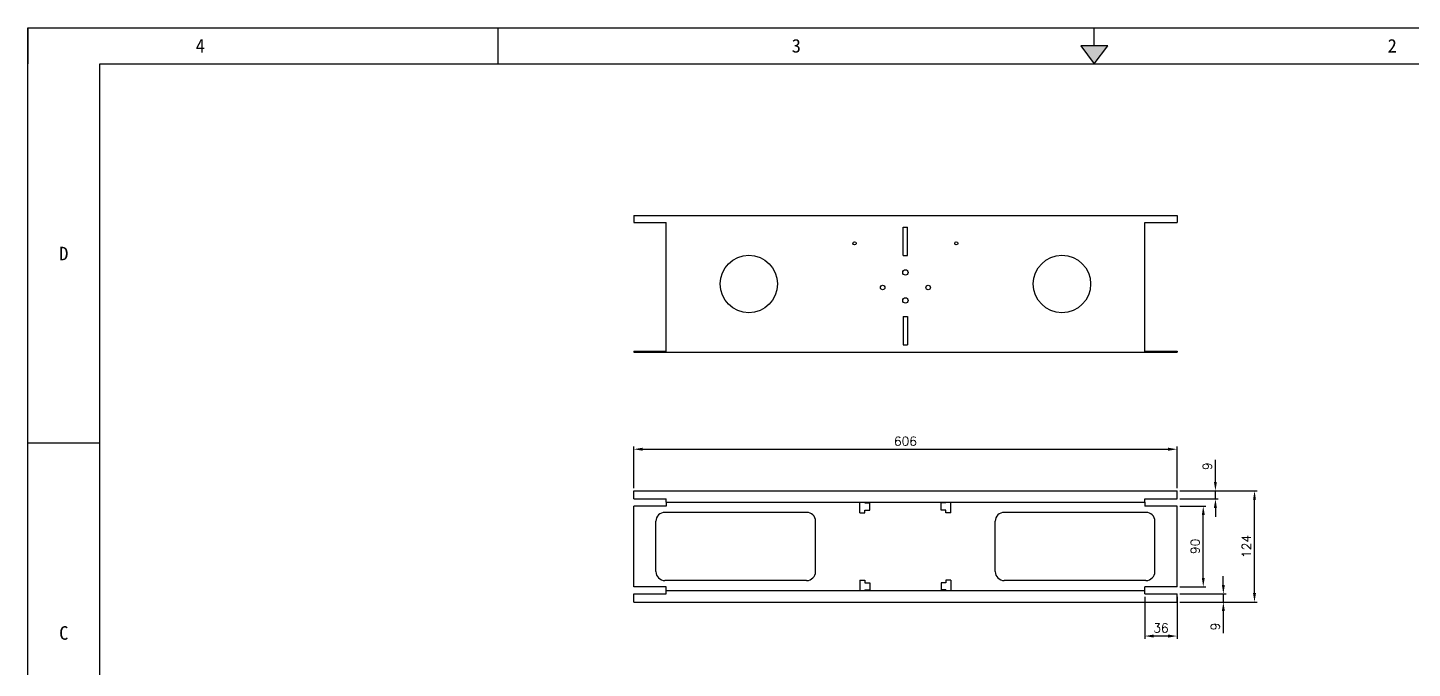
# Model space of a CAD drawing. Header units: millimetres. Extents: x 120943 to 145233, y 4425 to 40233.
# Drawn here: x 130334 to 131879, y 29986 to 30700 of the extents above; entities that cross this region are included whole.
import ezdxf
from ezdxf.enums import TextEntityAlignment as Align

# ---------------------------------------------------------------- set-up
doc = ezdxf.new("R2010")
doc.units = ezdxf.units.MM
doc.linetypes.add('DOT', pattern=[0.25, 0, -0.25])
doc.layers.add('dim', color=2, linetype='Continuous', lineweight=9)
doc.layers.add('print', color=30, linetype='Continuous')
doc.styles.add('Dartop', font='SIMFANG.TTF')
doc.styles.get("Standard").update_dxf_attribs({"font": 'txt', "bigfont": 'gbcbig.shx'})
doc.dimstyles.new('2-small', dxfattribs={"dimtxt": 10, "dimasz": 10, "dimexe": 3, "dimexo": 3, "dimgap": 4, "dimtad": 1, "dimtxsty": 'Standard', "dimcen": 5, "dimazin": 0, "dimtfac": 1, "dimtmove": 0, "dimatfit": 3, "dimfxl": 1, "dimarcsym": 0})

# ---------------------------------------------------------------- blocks, each defined once
blk = doc.blocks.new('*U528')
at = {"color": 254, "linetype": 'Continuous'}
for points in [[(17, 21.667), (17.188, 21.75), (16.812, 21.75)], [(17, 21.667), (16.812, 21.75), (17, 21.5)], [(17, 21.667), (17, 21.5), (17.188, 21.75)]]:
    blk.add_solid(points, dxfattribs=at)
blk = doc.blocks.new('*D1360')
at = {"layer": 'Defpoints', "color": 0}
for p in [(131616.2, 30230.1), (131010.2, 30183.7), (131616.2, 30183.7)]:
    blk.add_point(p, dxfattribs=at)
at = {"layer": 'dim', "color": 0, "lineweight": -2}
for p, q in [((131010.2, 30186.7), (131010.2, 30233.1)), ((131020.2, 30230.1), (131606.2, 30230.1)), ((131616.2, 30186.7), (131616.2, 30233.1))]:
    blk.add_line(p, q, dxfattribs=at)
at = {"layer": 'dim', "color": 0}
for points in [[(131020.2, 30231.8), (131020.2, 30228.4), (131010.2, 30230.1)], [(131606.2, 30231.8), (131606.2, 30228.4), (131616.2, 30230.1)]]:
    blk.add_solid(points, dxfattribs=at)
at = {"layer": 'dim', "color": 0, "insert": (131313.2, 30239.1), "char_height": 10, "attachment_point": 5}
blk.add_mtext('606', dxfattribs=at)
blk = doc.blocks.new('*D1361')
at = {"layer": 'Defpoints', "color": 0}
for p in [(131616.2, 30183.7), (131702.6, 30183.7), (131616.2, 30059.7)]:
    blk.add_point(p, dxfattribs=at)
at = {"layer": 'dim', "color": 0, "lineweight": -2}
for p, q in [((131619.2, 30183.7), (131705.6, 30183.7)), ((131702.6, 30069.7), (131702.6, 30173.7)), ((131619.2, 30059.7), (131705.6, 30059.7))]:
    blk.add_line(p, q, dxfattribs=at)
at = {"layer": 'dim', "color": 0}
for points in [[(131700.9, 30173.7), (131704.2, 30173.7), (131702.6, 30183.7)], [(131700.9, 30069.7), (131704.2, 30069.7), (131702.6, 30059.7)]]:
    blk.add_solid(points, dxfattribs=at)
at = {"layer": 'dim', "color": 0, "insert": (131693.6, 30121.7), "char_height": 10, "attachment_point": 5, "rotation": 90}
blk.add_mtext('124', dxfattribs=at)
blk = doc.blocks.new('*D1365')
at = {"layer": 'Defpoints', "color": 0}
for p in [(131616.2, 30183.7), (131659, 30183.7), (131616.2, 30174.7)]:
    blk.add_point(p, dxfattribs=at)
at = {"layer": 'dim', "color": 0, "lineweight": -2}
for p, q in [((131659, 30193.7), (131659, 30218.4)), ((131619.2, 30183.7), (131662, 30183.7)), ((131659, 30174.7), (131659, 30183.7)), ((131619.2, 30174.7), (131662, 30174.7)), ((131659, 30164.7), (131659, 30154.7))]:
    blk.add_line(p, q, dxfattribs=at)
at = {"layer": 'dim', "color": 0}
for points in [[(131657.3, 30193.7), (131660.6, 30193.7), (131659, 30183.7)], [(131657.3, 30164.7), (131660.6, 30164.7), (131659, 30174.7)]]:
    blk.add_solid(points, dxfattribs=at)
at = {"layer": 'dim', "color": 0, "insert": (131650, 30211.1), "char_height": 10, "attachment_point": 5, "rotation": 90}
blk.add_mtext('9', dxfattribs=at)
blk = doc.blocks.new('*D1366')
at = {"layer": 'Defpoints', "color": 0}
for p in [(131616.2, 30068.7), (131616.2, 30059.7), (131667.8, 30059.7)]:
    blk.add_point(p, dxfattribs=at)
at = {"layer": 'dim', "color": 0, "lineweight": -2}
for p, q in [((131667.8, 30078.7), (131667.8, 30088.7)), ((131619.2, 30068.7), (131670.8, 30068.7)), ((131619.2, 30059.7), (131670.8, 30059.7)), ((131667.8, 30068.7), (131667.8, 30059.7)), ((131667.8, 30049.7), (131667.8, 30025.1))]:
    blk.add_line(p, q, dxfattribs=at)
at = {"layer": 'dim', "color": 0}
for points in [[(131666.2, 30078.7), (131669.5, 30078.7), (131667.8, 30068.7)], [(131666.2, 30049.7), (131669.5, 30049.7), (131667.8, 30059.7)]]:
    blk.add_solid(points, dxfattribs=at)
at = {"layer": 'dim', "color": 0, "insert": (131658.8, 30032.4), "char_height": 10, "attachment_point": 5, "rotation": 90}
blk.add_mtext('9', dxfattribs=at)
blk = doc.blocks.new('*D1367')
at = {"layer": 'Defpoints', "color": 0}
for p in [(131616.2, 30166.7), (131645.4, 30166.7), (131616.2, 30076.7)]:
    blk.add_point(p, dxfattribs=at)
at = {"layer": 'dim', "color": 0, "lineweight": -2}
for p, q in [((131619.2, 30166.7), (131648.4, 30166.7)), ((131645.4, 30086.7), (131645.4, 30156.7)), ((131619.2, 30076.7), (131648.4, 30076.7))]:
    blk.add_line(p, q, dxfattribs=at)
at = {"layer": 'dim', "color": 0}
for points in [[(131643.8, 30156.7), (131647.1, 30156.7), (131645.4, 30166.7)], [(131643.8, 30086.7), (131647.1, 30086.7), (131645.4, 30076.7)]]:
    blk.add_solid(points, dxfattribs=at)
at = {"layer": 'dim', "color": 0, "insert": (131636.4, 30121.7), "char_height": 10, "attachment_point": 5, "rotation": 90}
blk.add_mtext('90', dxfattribs=at)
blk = doc.blocks.new('*D1368')
at = {"layer": 'Defpoints', "color": 0}
for p in [(131580.2, 30068.7), (131616.2, 30068.7), (131580.2, 30021.8)]:
    blk.add_point(p, dxfattribs=at)
at = {"layer": 'dim', "color": 0, "lineweight": -2}
for p, q in [((131580.2, 30065.7), (131580.2, 30018.8)), ((131616.2, 30065.7), (131616.2, 30018.8)), ((131606.2, 30021.8), (131590.2, 30021.8))]:
    blk.add_line(p, q, dxfattribs=at)
at = {"layer": 'dim', "color": 0}
for points in [[(131590.2, 30023.5), (131590.2, 30020.1), (131580.2, 30021.8)], [(131606.2, 30023.5), (131606.2, 30020.1), (131616.2, 30021.8)]]:
    blk.add_solid(points, dxfattribs=at)
at = {"layer": 'dim', "color": 0, "insert": (131598.2, 30030.8), "char_height": 10, "attachment_point": 5}
blk.add_mtext('36', dxfattribs=at)

msp = doc.modelspace()

# ---------------------------------------------------------------- linework, layer by layer
at = {"color": 0, "linetype": 'DOT'}
for p, q in [((130334.152, 30700.075), (132853.325, 30700.075)), ((130334.152, 28967.689), (130334.152, 30659.787))]:
    msp.add_line(p, q, dxfattribs=at)
at = {"color": 0}
for p, q in [((130334.152, 30700.075), (130334.152, 30659.787)), ((130334.152, 30700.075), (130334.152, 30700.075)), ((130859.066, 30659.787), (130859.066, 30700.075)), ((131523.819, 30679.931), (131523.819, 30700.075)), ((130414.728, 28967.689), (130414.728, 30659.787)), ((130414.728, 30659.787), (132813.037, 30659.787)), ((130414.728, 30236.762), (130334.152, 30236.762))]:
    msp.add_line(p, q, dxfattribs=at)
for p, q in [((131010.186, 30490.836), (131616.186, 30490.836)), ((131010.186, 30490.836), (131010.186, 30482.836)), ((131616.186, 30490.836), (131616.186, 30482.836)), ((131010.186, 30482.836), (131046.186, 30482.836)), ((131046.186, 30338.336), (131046.186, 30482.836)), ((131310.686, 30477.836), (131315.686, 30477.836)), ((131310.686, 30446.036), (131310.686, 30477.836)), ((131315.686, 30446.036), (131315.686, 30477.836)), ((131580.186, 30482.836), (131616.186, 30482.836)), ((131580.186, 30338.336), (131580.186, 30482.836)), ((131310.686, 30446.036), (131315.686, 30446.036)), ((131310.686, 30378.136), (131315.686, 30378.136)), ((131310.686, 30378.136), (131310.686, 30346.336)), ((131315.686, 30378.136), (131315.686, 30346.336)), ((131010.186, 30339.336), (131046.186, 30339.336)), ((131010.186, 30339.336), (131010.186, 30338.336)), ((131010.186, 30338.336), (131616.186, 30338.336)), ((131310.686, 30346.336), (131315.686, 30346.336)), ((131580.186, 30339.336), (131616.186, 30339.336)), ((131616.186, 30339.336), (131616.186, 30338.336)), ((131010.186, 30183.718), (131616.186, 30183.718)), ((131010.186, 30174.718), (131010.186, 30183.718)), ((131616.186, 30174.718), (131616.186, 30183.718)), ((131010.186, 30174.718), (131046.186, 30174.718)), ((131010.186, 30076.718), (131010.186, 30166.718)), ((131046.186, 30166.718), (131010.186, 30166.718)), ((131046.186, 30171.018), (131046.186, 30174.718)), ((131046.186, 30171.018), (131580.186, 30171.018)), ((131046.186, 30171.018), (131046.186, 30166.718)), ((131262.436, 30159.218), (131262.436, 30171.018)), ((131267.936, 30170.218), (131267.936, 30171.018)), ((131267.936, 30170.218), (131273.436, 30170.218)), ((131273.436, 30162.218), (131273.436, 30170.218)), ((131358.436, 30170.218), (131352.936, 30170.218)), ((131352.936, 30162.218), (131352.936, 30170.218)), ((131358.436, 30170.218), (131358.436, 30171.018)), ((131363.936, 30159.218), (131363.936, 30171.018)), ((131580.186, 30174.718), (131616.186, 30174.718)), ((131580.186, 30171.018), (131580.186, 30174.718)), ((131580.186, 30171.018), (131580.186, 30166.718)), ((131616.186, 30166.718), (131580.186, 30166.718)), ((131616.186, 30076.718), (131616.186, 30166.718)), ((131034.936, 30093.718), (131034.936, 30149.718)), ((131202.936, 30159.718), (131044.936, 30159.718)), ((131212.936, 30093.718), (131212.936, 30149.718)), ((131262.436, 30159.218), (131267.936, 30159.218)), ((131267.936, 30162.218), (131273.436, 30162.218)), ((131267.936, 30159.218), (131267.936, 30162.218)), ((131358.436, 30162.218), (131352.936, 30162.218)), ((131358.436, 30159.218), (131358.436, 30162.218)), ((131363.936, 30159.218), (131358.436, 30159.218)), ((131413.436, 30093.718), (131413.436, 30149.718)), ((131581.436, 30159.718), (131423.436, 30159.718)), ((131591.436, 30093.718), (131591.436, 30149.718)), ((131046.186, 30076.718), (131010.186, 30076.718)), ((131202.936, 30083.718), (131044.936, 30083.718)), ((131046.186, 30068.718), (131046.186, 30076.718)), ((131046.186, 30072.418), (131580.186, 30072.418)), ((131262.436, 30084.218), (131267.936, 30084.218)), ((131262.436, 30084.218), (131262.436, 30072.418)), ((131267.936, 30084.218), (131267.936, 30081.218)), ((131267.936, 30081.218), (131273.436, 30081.218)), ((131267.936, 30073.218), (131273.436, 30073.218)), ((131267.936, 30073.218), (131267.936, 30072.418)), ((131273.436, 30081.218), (131273.436, 30073.218)), ((131358.436, 30081.218), (131352.936, 30081.218)), ((131352.936, 30081.218), (131352.936, 30073.218)), ((131358.436, 30073.218), (131352.936, 30073.218)), ((131363.936, 30084.218), (131358.436, 30084.218)), ((131358.436, 30084.218), (131358.436, 30081.218)), ((131358.436, 30073.218), (131358.436, 30072.418)), ((131363.936, 30084.218), (131363.936, 30072.418)), ((131581.436, 30083.718), (131423.436, 30083.718)), ((131616.186, 30076.718), (131580.186, 30076.718)), ((131580.186, 30072.418), (131580.186, 30076.718)), ((131580.186, 30068.718), (131580.186, 30072.418)), ((131010.186, 30068.718), (131046.186, 30068.718)), ((131010.186, 30059.718), (131010.186, 30068.718)), ((131010.186, 30059.718), (131616.186, 30059.718)), ((131580.186, 30068.718), (131616.186, 30068.718)), ((131616.186, 30059.718), (131616.186, 30068.718))]:
    msp.add_line(p, q)
msp.add_lwpolyline([(131523.819, 30659.787), (131538.927, 30679.931), (131508.711, 30679.931), (131523.819, 30659.787)], close=True, dxfattribs=at)
for centre, radius in [((131256.436, 30459.636), 1.8), ((131369.936, 30459.636), 1.8), ((131138.561, 30414.336), 32), ((131487.811, 30414.336), 32), ((131313.186, 30427.211), 3), ((131287.786, 30410.336), 2.5), ((131338.586, 30410.336), 2.5), ((131313.186, 30395.961), 3)]:
    msp.add_circle(centre, radius)
for centre, start, end in [((131044.936, 30149.718), 90, 180), ((131202.936, 30149.718), 0, 90), ((131423.436, 30149.718), 90, 180), ((131581.436, 30149.718), 0, 90), ((131044.936, 30093.718), 180, 270), ((131202.936, 30093.718), 270, 0), ((131423.436, 30093.718), 180, 270), ((131581.436, 30093.718), 270, 0)]:
    msp.add_arc(centre, 10, start, end)
at = {"layer": 'print'}
msp.add_lwpolyline([(130334.152, 30700.075), (132893.613, 30700.075), (132893.613, 28927.401), (130334.152, 28927.401)], close=True, dxfattribs=at)

# ---------------------------------------------------------------- block references
at = {"color": 0, "linetype": 'Continuous', "xscale": 80.57610619627711, "yscale": 80.57610619687368, "zscale": 80.57610619687446}
msp.add_blockref('*U528', (130154.025, 28927.401), dxfattribs=at)

# ---------------------------------------------------------------- texts
at = {"color": 0, "style": 'Dartop'}
for s, p in [('4', (130526.69, 30679.931)), ('3', (131191.442, 30679.931)), ('2', (131856.195, 30679.931)), ('D', (130374.44, 30448.275)), ('C', (130374.44, 30025.25))]:
    msp.add_text(s, height=15.108, dxfattribs=at).set_placement(p, align=Align.MIDDLE_CENTER)

# ---------------------------------------------------------------- dimensions: what is measured, and where the dimension line sits
at = {"layer": 'dim'}
for base, p1, p2, picture, middle in [((131616.186, 30230.116), (131010.186, 30183.718), (131616.186, 30183.718), '*D1360', (131313.186, 30239.116)), ((131580.186, 30021.794), (131616.186, 30068.718), (131580.186, 30068.718), '*D1368', (131598.186, 30030.794))]:
    dim = msp.add_linear_dim(base=base, p1=p1, p2=p2, dimstyle='2-small', override={"dimpost": '\\X'}, dxfattribs=at)
    dim.commit()
    dim.dimension.update_dxf_attribs({"geometry": picture, "text_midpoint": middle})
for base, p1, p2, picture, middle in [((131658.959, 30183.718), (131616.186, 30174.718), (131616.186, 30183.718), '*D1365', (131649.959, 30211.052)), ((131645.419, 30166.718), (131616.186, 30076.718), (131616.186, 30166.718), '*D1367', (131636.419, 30121.718)), ((131667.824, 30059.718), (131616.186, 30068.718), (131616.186, 30059.718), '*D1366', (131658.824, 30032.385))]:
    dim = msp.add_linear_dim(base=base, p1=p1, p2=p2, angle=90, dimstyle='2-small', override={"dimpost": '\\X'}, dxfattribs=at)
    dim.commit()
    dim.dimension.update_dxf_attribs({"geometry": picture, "text_midpoint": middle})
dim = msp.add_linear_dim(base=(131702.564, 30183.718), p1=(131616.186, 30059.718), p2=(131616.186, 30183.718), angle=90, dimstyle='2-small', override={"dimpost": '\\X'}, dxfattribs=at)
dim.commit()
dim.dimension.update_dxf_attribs({"geometry": '*D1361', "text_midpoint": (131702.564, 30121.718), "dimtype": 160})

doc.saveas('drawing.dxf')
